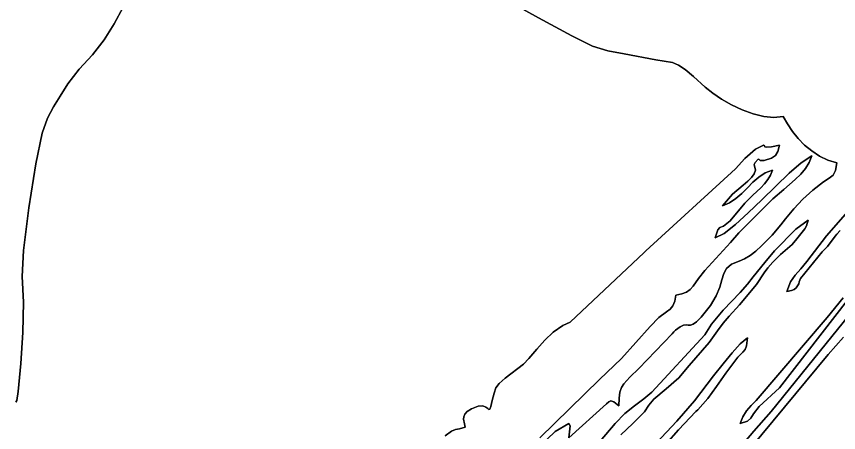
# Model space of a CAD drawing. Extents: x -7.8 to 4, y -2.2 to 5.8.
# Drawn here: x -5.857 to -5.306, y 3.736 to 4.015 of the extents above; entities that cross this region are included whole.
import ezdxf

# ---------------------------------------------------------------- set-up
doc = ezdxf.new("R2010")
doc.units = 0
doc.layers.add('LAYER_1', color=7, linetype='CONTINUOUS')

msp = doc.modelspace()

# ---------------------------------------------------------------- linework, layer by layer
at = {"layer": 'LAYER_1'}
for points in [[(-5.52822, 4.02634), (-5.50676, 4.01413), (-5.48446, 4.00214), (-5.47054, 3.99518), (-5.46033, 3.99204), (-5.44928, 3.99009), (-5.42805, 3.98613), (-5.41702, 3.98415), (-5.41294, 3.98246), (-5.40854, 3.97954), (-5.40286, 3.97483), (-5.39494, 3.96774), (-5.38994, 3.96367), (-5.38397, 3.95963), (-5.37731, 3.95585), (-5.37021, 3.95252), (-5.36294, 3.94987), (-5.35577, 3.9481), (-5.34894, 3.94742), (-5.34274, 3.94805), (-5.33983, 3.943), (-5.33645, 3.93804), (-5.33262, 3.93329), (-5.32833, 3.92887), (-5.3236, 3.9249), (-5.31843, 3.9215), (-5.31282, 3.9188), (-5.3068, 3.9169), (-5.30766, 3.9117), (-5.30928, 3.90872), (-5.31185, 3.90664), (-5.31561, 3.90414), (-5.32278, 3.89861), (-5.32945, 3.8926), (-5.33558, 3.88617), (-5.34116, 3.87937), (-5.34422, 3.87524), (-5.35022, 3.86848), (-5.35733, 3.86117), (-5.36111, 3.85778), (-5.36492, 3.85482), (-5.36868, 3.8525), (-5.37232, 3.85099), (-5.37747, 3.84885), (-5.38064, 3.8461), (-5.38252, 3.84267), (-5.38383, 3.83852), (-5.38528, 3.83358), (-5.38759, 3.8278), (-5.39146, 3.82112), (-5.39761, 3.81349), (-5.4008, 3.81036), (-5.40313, 3.80872), (-5.40487, 3.80812), (-5.40632, 3.80809), (-5.40777, 3.80818), (-5.4095, 3.80794), (-5.4118, 3.80691), (-5.41497, 3.80463), (-5.41611, 3.80351), (-5.41726, 3.80229), (-5.43954, 3.77885), (-5.44543, 3.7731), (-5.44963, 3.76865), (-5.45109, 3.76616), (-5.45214, 3.76308), (-5.45277, 3.75911), (-5.45298, 3.75394), (-5.45616, 3.75669), (-5.45823, 3.75725), (-5.45972, 3.7565), (-5.46118, 3.75531), (-5.48652, 3.73238), (-5.48579, 3.73841), (-5.48559, 3.74057), (-5.48652, 3.74196), (-5.4957, 3.73676), (-5.50648, 3.7261)], [(-5.85715, 3.75637), (-5.85656, 3.75757), (-5.85567, 3.76353), (-5.85384, 3.78223), (-5.85252, 3.8031), (-5.85207, 3.82346), (-5.85285, 3.8406), (-5.85194, 3.85818), (-5.84841, 3.8868), (-5.84376, 3.91637), (-5.83952, 3.9368), (-5.83598, 3.94687), (-5.832, 3.95459), (-5.82748, 3.96169), (-5.82232, 3.96992), (-5.81478, 3.97976), (-5.80583, 3.98938), (-5.79804, 3.99939), (-5.7913, 4.01019), (-5.7852, 4.02136)], [(-5.5058, 3.73248), (-5.46586, 3.77162), (-5.45107, 3.78559), (-5.4319, 3.80715), (-5.4262, 3.81312), (-5.42087, 3.81687), (-5.41859, 3.81874), (-5.41673, 3.82104), (-5.41537, 3.82409), (-5.41463, 3.82823), (-5.41061, 3.82894), (-5.40748, 3.83024), (-5.40502, 3.83204), (-5.40302, 3.83421), (-5.39951, 3.83933), (-5.39522, 3.84476), (-5.37809, 3.86359), (-5.3724, 3.86987), (-5.37126, 3.87112), (-5.37007, 3.87234), (-5.34969, 3.89269), (-5.34237, 3.899), (-5.33459, 3.90565), (-5.33099, 3.90923), (-5.32783, 3.91306), (-5.32529, 3.91719), (-5.32357, 3.92169), (-5.33056, 3.91695), (-5.33877, 3.90989), (-5.34776, 3.90135), (-5.35706, 3.8922), (-5.36622, 3.88329), (-5.37478, 3.87548), (-5.38228, 3.86962), (-5.38827, 3.86657), (-5.38661, 3.87188), (-5.38519, 3.87345), (-5.3828, 3.87445), (-5.37819, 3.87806), (-5.36851, 3.88994), (-5.36313, 3.89516), (-5.35765, 3.9002), (-5.35515, 3.90284), (-5.35296, 3.90565), (-5.35119, 3.90872), (-5.34993, 3.9121), (-5.35475, 3.91017), (-5.35903, 3.90733), (-5.36296, 3.90388), (-5.3667, 3.90012), (-5.37046, 3.89637), (-5.37438, 3.89291), (-5.37867, 3.89007), (-5.38348, 3.88814), (-5.37672, 3.89598), (-5.36965, 3.90204), (-5.36652, 3.90465), (-5.36394, 3.9071), (-5.36212, 3.90951), (-5.36128, 3.91197), (-5.36222, 3.91588), (-5.3615, 3.91718), (-5.35948, 3.91934), (-5.3589, 3.91926), (-5.35808, 3.9185), (-5.35537, 3.91858), (-5.35061, 3.92002), (-5.34792, 3.9218), (-5.34639, 3.92455), (-5.34514, 3.92888), (-5.35063, 3.92762), (-5.35367, 3.92733), (-5.35498, 3.92767), (-5.35529, 3.92825), (-5.35586, 3.92876), (-5.36125, 3.926), (-5.36833, 3.91987), (-5.37462, 3.91283), (-5.43475, 3.85793), (-5.43598, 3.85676), (-5.48544, 3.81), (-5.49035, 3.80785), (-5.49703, 3.80331), (-5.50259, 3.79791), (-5.50778, 3.7919), (-5.51335, 3.78557), (-5.51681, 3.78183), (-5.52904, 3.77246), (-5.53311, 3.76889), (-5.53532, 3.76591), (-5.53656, 3.76245), (-5.53776, 3.75747), (-5.53875, 3.7535), (-5.53939, 3.75169), (-5.53995, 3.75142), (-5.54072, 3.75209), (-5.542, 3.75309), (-5.54407, 3.7538), (-5.54721, 3.75362), (-5.55172, 3.75193), (-5.55451, 3.75018), (-5.55616, 3.74839), (-5.55691, 3.74661), (-5.55701, 3.7449), (-5.5563, 3.74184), (-5.55602, 3.73957), (-5.55967, 3.7385), (-5.56235, 3.73809), (-5.56519, 3.73699), (-5.56925, 3.73382)], [(-5.22385, 3.92262), (-5.34513, 3.76592), (-5.35893, 3.75336), (-5.36256, 3.74862), (-5.36444, 3.74564), (-5.36672, 3.74366), (-5.3715, 3.74196), (-5.3715, 3.74196), (-5.36976, 3.74652), (-5.36729, 3.75047), (-5.36424, 3.75407), (-5.36075, 3.75757), (-5.31333, 3.81319), (-5.3025, 3.82633)], [(-5.30463, 3.8716), (-5.30682, 3.869), (-5.30792, 3.86769), (-5.3131, 3.86089), (-5.31536, 3.85836), (-5.31656, 3.85717), (-5.33108, 3.83926), (-5.33193, 3.83703), (-5.33233, 3.83586), (-5.33411, 3.83308), (-5.33539, 3.83188), (-5.33714, 3.83136), (-5.34035, 3.83063), (-5.33783, 3.83705), (-5.3346, 3.84164), (-5.33089, 3.84576), (-5.32694, 3.85077), (-5.31362, 3.86804), (-5.30099, 3.88257)], [(-5.47304, 3.72129), (-5.45539, 3.74198), (-5.44891, 3.74871), (-5.44238, 3.754), (-5.43622, 3.75852), (-5.43085, 3.76298), (-5.39518, 3.80159), (-5.39071, 3.8087), (-5.3829, 3.81806), (-5.37161, 3.82995), (-5.3667, 3.8355), (-5.36293, 3.84035), (-5.35506, 3.85014), (-5.34847, 3.85792), (-5.33417, 3.87237), (-5.32597, 3.87856), (-5.32715, 3.87456), (-5.32823, 3.87256), (-5.33008, 3.8704), (-5.33357, 3.8659), (-5.33667, 3.86219), (-5.34453, 3.85537), (-5.3497, 3.85033), (-5.35303, 3.84645), (-5.35538, 3.84307), (-5.36055, 3.83522), (-5.37205, 3.82159), (-5.37885, 3.81417), (-5.38295, 3.8093), (-5.38667, 3.80428), (-5.39235, 3.79636), (-5.40566, 3.78092), (-5.41266, 3.77273), (-5.42112, 3.76523), (-5.42952, 3.75835), (-5.43272, 3.7543), (-5.43571, 3.74991), (-5.44347, 3.74204), (-5.45152, 3.73441)], [(-5.37876, 3.71768), (-5.3625, 3.73692), (-5.35086, 3.75008), (-5.26938, 3.85072)], [(-5.43832, 3.71764), (-5.414, 3.74372), (-5.40222, 3.75733), (-5.38936, 3.77401), (-5.38302, 3.78216), (-5.37699, 3.78948), (-5.37149, 3.79543), (-5.3667, 3.79948), (-5.36728, 3.79421), (-5.36815, 3.7918), (-5.36988, 3.79001), (-5.37303, 3.78663), (-5.38124, 3.7759), (-5.38747, 3.76686), (-5.39321, 3.75886), (-5.39996, 3.75125), (-5.40118, 3.75007), (-5.4128, 3.73774), (-5.42121, 3.72831)], [(-5.30222, 3.79987), (-5.3125, 3.7884), (-5.38634, 3.69929)]]:
    msp.add_lwpolyline(points, dxfattribs=at)
at = {"layer": 'LAYER_1', "color": 7}
for points in [[(-5.50648, 3.7261), (-5.4957, 3.73676), (-5.48652, 3.74196), (-5.48559, 3.74057), (-5.48579, 3.73841), (-5.48652, 3.73238), (-5.46118, 3.75531), (-5.45972, 3.7565), (-5.45823, 3.75725), (-5.45616, 3.75669), (-5.45298, 3.75394), (-5.45277, 3.75911), (-5.45214, 3.76308), (-5.45109, 3.76616), (-5.44963, 3.76865), (-5.44543, 3.7731), (-5.43954, 3.77885), (-5.41726, 3.80229), (-5.41611, 3.80351), (-5.41497, 3.80463), (-5.4118, 3.80691), (-5.4095, 3.80794), (-5.40777, 3.80818), (-5.40632, 3.80809), (-5.40487, 3.80812), (-5.40313, 3.80872), (-5.4008, 3.81036), (-5.39761, 3.81349), (-5.39146, 3.82112), (-5.38759, 3.8278), (-5.38528, 3.83358), (-5.38383, 3.83852), (-5.38252, 3.84267), (-5.38064, 3.8461), (-5.37747, 3.84885), (-5.37232, 3.85099), (-5.36868, 3.8525), (-5.36492, 3.85482), (-5.36111, 3.85778), (-5.35733, 3.86117), (-5.35022, 3.86848), (-5.34422, 3.87524), (-5.34116, 3.87937), (-5.33558, 3.88617), (-5.32945, 3.8926), (-5.32278, 3.89861), (-5.31561, 3.90414), (-5.31185, 3.90664), (-5.30928, 3.90872), (-5.30766, 3.9117), (-5.3068, 3.9169), (-5.31282, 3.9188), (-5.31843, 3.9215), (-5.3236, 3.9249), (-5.32833, 3.92887), (-5.33262, 3.93329), (-5.33645, 3.93804), (-5.33983, 3.943), (-5.34274, 3.94805), (-5.34894, 3.94742), (-5.35577, 3.9481), (-5.36294, 3.94987), (-5.37021, 3.95252), (-5.37731, 3.95585), (-5.38397, 3.95963), (-5.38994, 3.96367), (-5.39494, 3.96774), (-5.40286, 3.97483), (-5.40854, 3.97954), (-5.41294, 3.98246), (-5.41702, 3.98415), (-5.42805, 3.98613), (-5.44928, 3.99009), (-5.46033, 3.99204), (-5.47054, 3.99518), (-5.48446, 4.00214), (-5.50676, 4.01413), (-5.52822, 4.02634)], [(-5.7852, 4.02136), (-5.7913, 4.01019), (-5.79804, 3.99939), (-5.80583, 3.98938), (-5.81478, 3.97976), (-5.82232, 3.96992), (-5.82748, 3.96169), (-5.832, 3.95459), (-5.83598, 3.94687), (-5.83952, 3.9368), (-5.84376, 3.91637), (-5.84841, 3.8868), (-5.85194, 3.85818), (-5.85285, 3.8406), (-5.85207, 3.82346), (-5.85252, 3.8031), (-5.85384, 3.78223), (-5.85567, 3.76353), (-5.85656, 3.75757), (-5.85715, 3.75637)], [(-5.56925, 3.73382), (-5.56519, 3.73699), (-5.56235, 3.73809), (-5.55967, 3.7385), (-5.55602, 3.73957), (-5.5563, 3.74184), (-5.55701, 3.7449), (-5.55691, 3.74661), (-5.55616, 3.74839), (-5.55451, 3.75018), (-5.55172, 3.75193), (-5.54721, 3.75362), (-5.54407, 3.7538), (-5.542, 3.75309), (-5.54072, 3.75209), (-5.53995, 3.75142), (-5.53939, 3.75169), (-5.53875, 3.7535), (-5.53776, 3.75747), (-5.53656, 3.76245), (-5.53532, 3.76591), (-5.53311, 3.76889), (-5.52904, 3.77246), (-5.51681, 3.78183), (-5.51335, 3.78557), (-5.50778, 3.7919), (-5.50259, 3.79791), (-5.49703, 3.80331), (-5.49035, 3.80785), (-5.48544, 3.81), (-5.43598, 3.85676), (-5.43475, 3.85793), (-5.37462, 3.91283), (-5.36833, 3.91987), (-5.36125, 3.926), (-5.35586, 3.92876), (-5.35529, 3.92825), (-5.35498, 3.92767), (-5.35367, 3.92733), (-5.35063, 3.92762), (-5.34514, 3.92888), (-5.34639, 3.92455), (-5.34792, 3.9218), (-5.35061, 3.92002), (-5.35537, 3.91858), (-5.35808, 3.9185), (-5.3589, 3.91926), (-5.35948, 3.91934), (-5.3615, 3.91718), (-5.36222, 3.91588), (-5.36128, 3.91197), (-5.36212, 3.90951), (-5.36394, 3.9071), (-5.36652, 3.90465), (-5.36965, 3.90204), (-5.37672, 3.89598), (-5.38348, 3.88814), (-5.37867, 3.89007), (-5.37438, 3.89291), (-5.37046, 3.89637), (-5.3667, 3.90012), (-5.36296, 3.90388), (-5.35903, 3.90733), (-5.35475, 3.91017), (-5.34993, 3.9121), (-5.35119, 3.90872), (-5.35296, 3.90565), (-5.35515, 3.90284), (-5.35765, 3.9002), (-5.36313, 3.89516), (-5.36851, 3.88994), (-5.37819, 3.87806), (-5.3828, 3.87445), (-5.38519, 3.87345), (-5.38661, 3.87188), (-5.38827, 3.86657), (-5.38228, 3.86962), (-5.37478, 3.87548), (-5.36622, 3.88329), (-5.35706, 3.8922), (-5.34776, 3.90135), (-5.33877, 3.90989), (-5.33056, 3.91695), (-5.32357, 3.92169), (-5.32529, 3.91719), (-5.32783, 3.91306), (-5.33099, 3.90923), (-5.33459, 3.90565), (-5.34237, 3.899), (-5.34969, 3.89269), (-5.37007, 3.87234), (-5.37126, 3.87112), (-5.3724, 3.86987), (-5.37809, 3.86359), (-5.39522, 3.84476), (-5.39951, 3.83933), (-5.40302, 3.83421), (-5.40502, 3.83204), (-5.40748, 3.83024), (-5.41061, 3.82894), (-5.41463, 3.82823), (-5.41537, 3.82409), (-5.41673, 3.82104), (-5.41859, 3.81874), (-5.42087, 3.81687), (-5.4262, 3.81312), (-5.4319, 3.80715), (-5.45107, 3.78559), (-5.46586, 3.77162), (-5.5058, 3.73248)], [(-5.3025, 3.82633), (-5.31333, 3.81319), (-5.36075, 3.75757), (-5.36424, 3.75407), (-5.36729, 3.75047), (-5.36976, 3.74652), (-5.3715, 3.74196), (-5.3715, 3.74196), (-5.36672, 3.74366), (-5.36444, 3.74564), (-5.36256, 3.74862), (-5.35893, 3.75336), (-5.34513, 3.76592), (-5.22385, 3.92262)], [(-5.30099, 3.88257), (-5.31362, 3.86804), (-5.32694, 3.85077), (-5.33089, 3.84576), (-5.3346, 3.84164), (-5.33783, 3.83705), (-5.34035, 3.83063), (-5.33714, 3.83136), (-5.33539, 3.83188), (-5.33411, 3.83308), (-5.33233, 3.83586), (-5.33193, 3.83703), (-5.33108, 3.83926), (-5.31656, 3.85717), (-5.31536, 3.85836), (-5.3131, 3.86089), (-5.30792, 3.86769), (-5.30682, 3.869), (-5.30463, 3.8716)], [(-5.45152, 3.73441), (-5.44347, 3.74204), (-5.43571, 3.74991), (-5.43272, 3.7543), (-5.42952, 3.75835), (-5.42112, 3.76523), (-5.41266, 3.77273), (-5.40566, 3.78092), (-5.39235, 3.79636), (-5.38667, 3.80428), (-5.38295, 3.8093), (-5.37885, 3.81417), (-5.37205, 3.82159), (-5.36055, 3.83522), (-5.35538, 3.84307), (-5.35303, 3.84645), (-5.3497, 3.85033), (-5.34453, 3.85537), (-5.33667, 3.86219), (-5.33357, 3.8659), (-5.33008, 3.8704), (-5.32823, 3.87256), (-5.32715, 3.87456), (-5.32597, 3.87856), (-5.33417, 3.87237), (-5.34847, 3.85792), (-5.35506, 3.85014), (-5.36293, 3.84035), (-5.3667, 3.8355), (-5.37161, 3.82995), (-5.3829, 3.81806), (-5.39071, 3.8087), (-5.39518, 3.80159), (-5.43085, 3.76298), (-5.43622, 3.75852), (-5.44238, 3.754), (-5.44891, 3.74871), (-5.45539, 3.74198), (-5.47304, 3.72129)], [(-5.26938, 3.85072), (-5.35086, 3.75008), (-5.3625, 3.73692), (-5.37876, 3.71768)], [(-5.42121, 3.72831), (-5.4128, 3.73774), (-5.40118, 3.75007), (-5.39996, 3.75125), (-5.39321, 3.75886), (-5.38747, 3.76686), (-5.38124, 3.7759), (-5.37303, 3.78663), (-5.36988, 3.79001), (-5.36815, 3.7918), (-5.36728, 3.79421), (-5.3667, 3.79948), (-5.37149, 3.79543), (-5.37699, 3.78948), (-5.38302, 3.78216), (-5.38936, 3.77401), (-5.40222, 3.75733), (-5.414, 3.74372), (-5.43832, 3.71764)], [(-5.38634, 3.69929), (-5.3125, 3.7884), (-5.30222, 3.79987)]]:
    msp.add_lwpolyline(points, dxfattribs=at)

doc.saveas('drawing.dxf')
